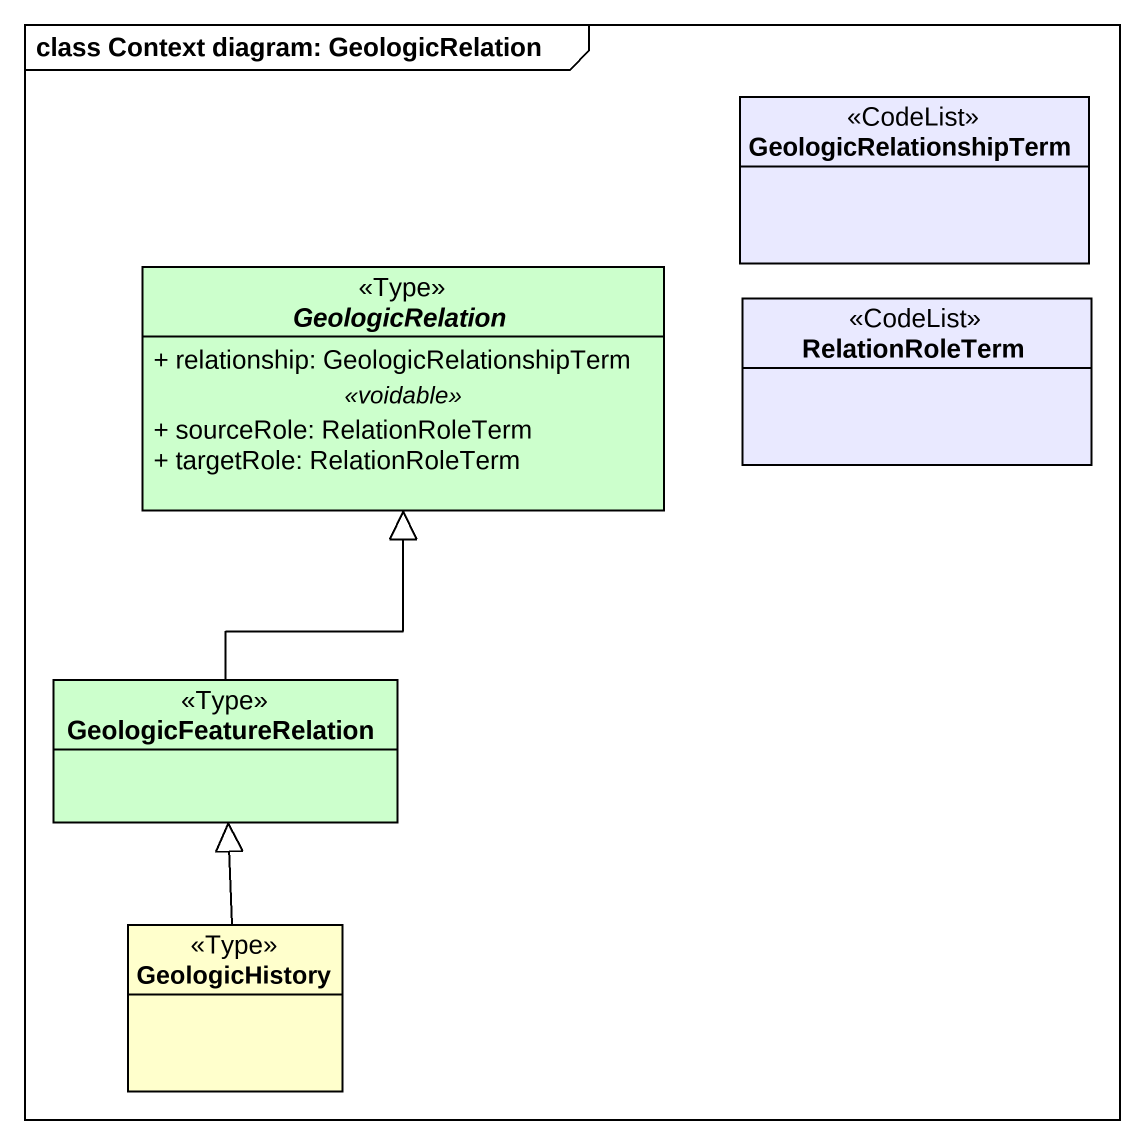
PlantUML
@startuml
mainframe class Context diagram: GeologicRelation
hide circle
hide empty members
skinparam classAttributeIconSize 0
class GeologicRelationshipTerm <<CodeList>> #E9E9FF
abstract class GeologicRelation <<Type>> #CCFFCC {
  + relationship: GeologicRelationshipTerm
  .. <<voidable>> ..
  + sourceRole: RelationRoleTerm
  + targetRole: RelationRoleTerm
}
class RelationRoleTerm <<CodeList>> #E9E9FF
class GeologicFeatureRelation <<Type>> #CCFFCC
class GeologicHistory <<Type>>
GeologicFeatureRelation -up-|> GeologicRelation
GeologicHistory -up-|> GeologicFeatureRelation
@enduml
